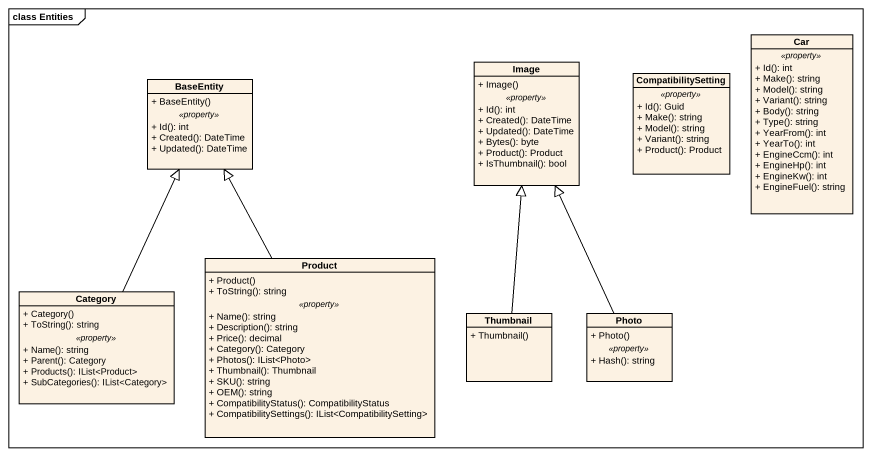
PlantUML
@startuml
mainframe class Entities
hide circle
hide empty members
skinparam classAttributeIconSize 0
class Car {
  .. <<property>> ..
  + Id(): int
  + Make(): string
  + Model(): string
  + Variant(): string
  + Body(): string
  + Type(): string
  + YearFrom(): int
  + YearTo(): int
  + EngineCcm(): int
  + EngineHp(): int
  + EngineKw(): int
  + EngineFuel(): string
}
class BaseEntity {
  + BaseEntity()
  .. <<property>> ..
  + Id(): int
  + Created(): DateTime
  + Updated(): DateTime
}
class Image {
  + Image()
  .. <<property>> ..
  + Id(): int
  + Created(): DateTime
  + Updated(): DateTime
  + Bytes(): byte
  + Product(): Product
  + IsThumbnail(): bool
}
class CompatibilitySetting {
  .. <<property>> ..
  + Id(): Guid
  + Make(): string
  + Model(): string
  + Variant(): string
  + Product(): Product
}
class Category {
  + Category()
  + ToString(): string
  .. <<property>> ..
  + Name(): string
  + Parent(): Category
  + Products(): IList<Product>
  + SubCategories(): IList<Category>
}
class Product {
  + Product()
  + ToString(): string
  .. <<property>> ..
  + Name(): string
  + Description(): string
  + Price(): decimal
  + Category(): Category
  + Photos(): IList<Photo>
  + Thumbnail(): Thumbnail
  + SKU(): string
  + OEM(): string
  + CompatibilityStatus(): CompatibilityStatus
  + CompatibilitySettings(): IList<CompatibilitySetting>
}
class Thumbnail {
  + Thumbnail()
}
class Photo {
  + Photo()
  .. <<property>> ..
  + Hash(): string
}
Category -up-|> BaseEntity
Product -up-|> BaseEntity
Thumbnail -up-|> Image
Photo -up-|> Image
@enduml
